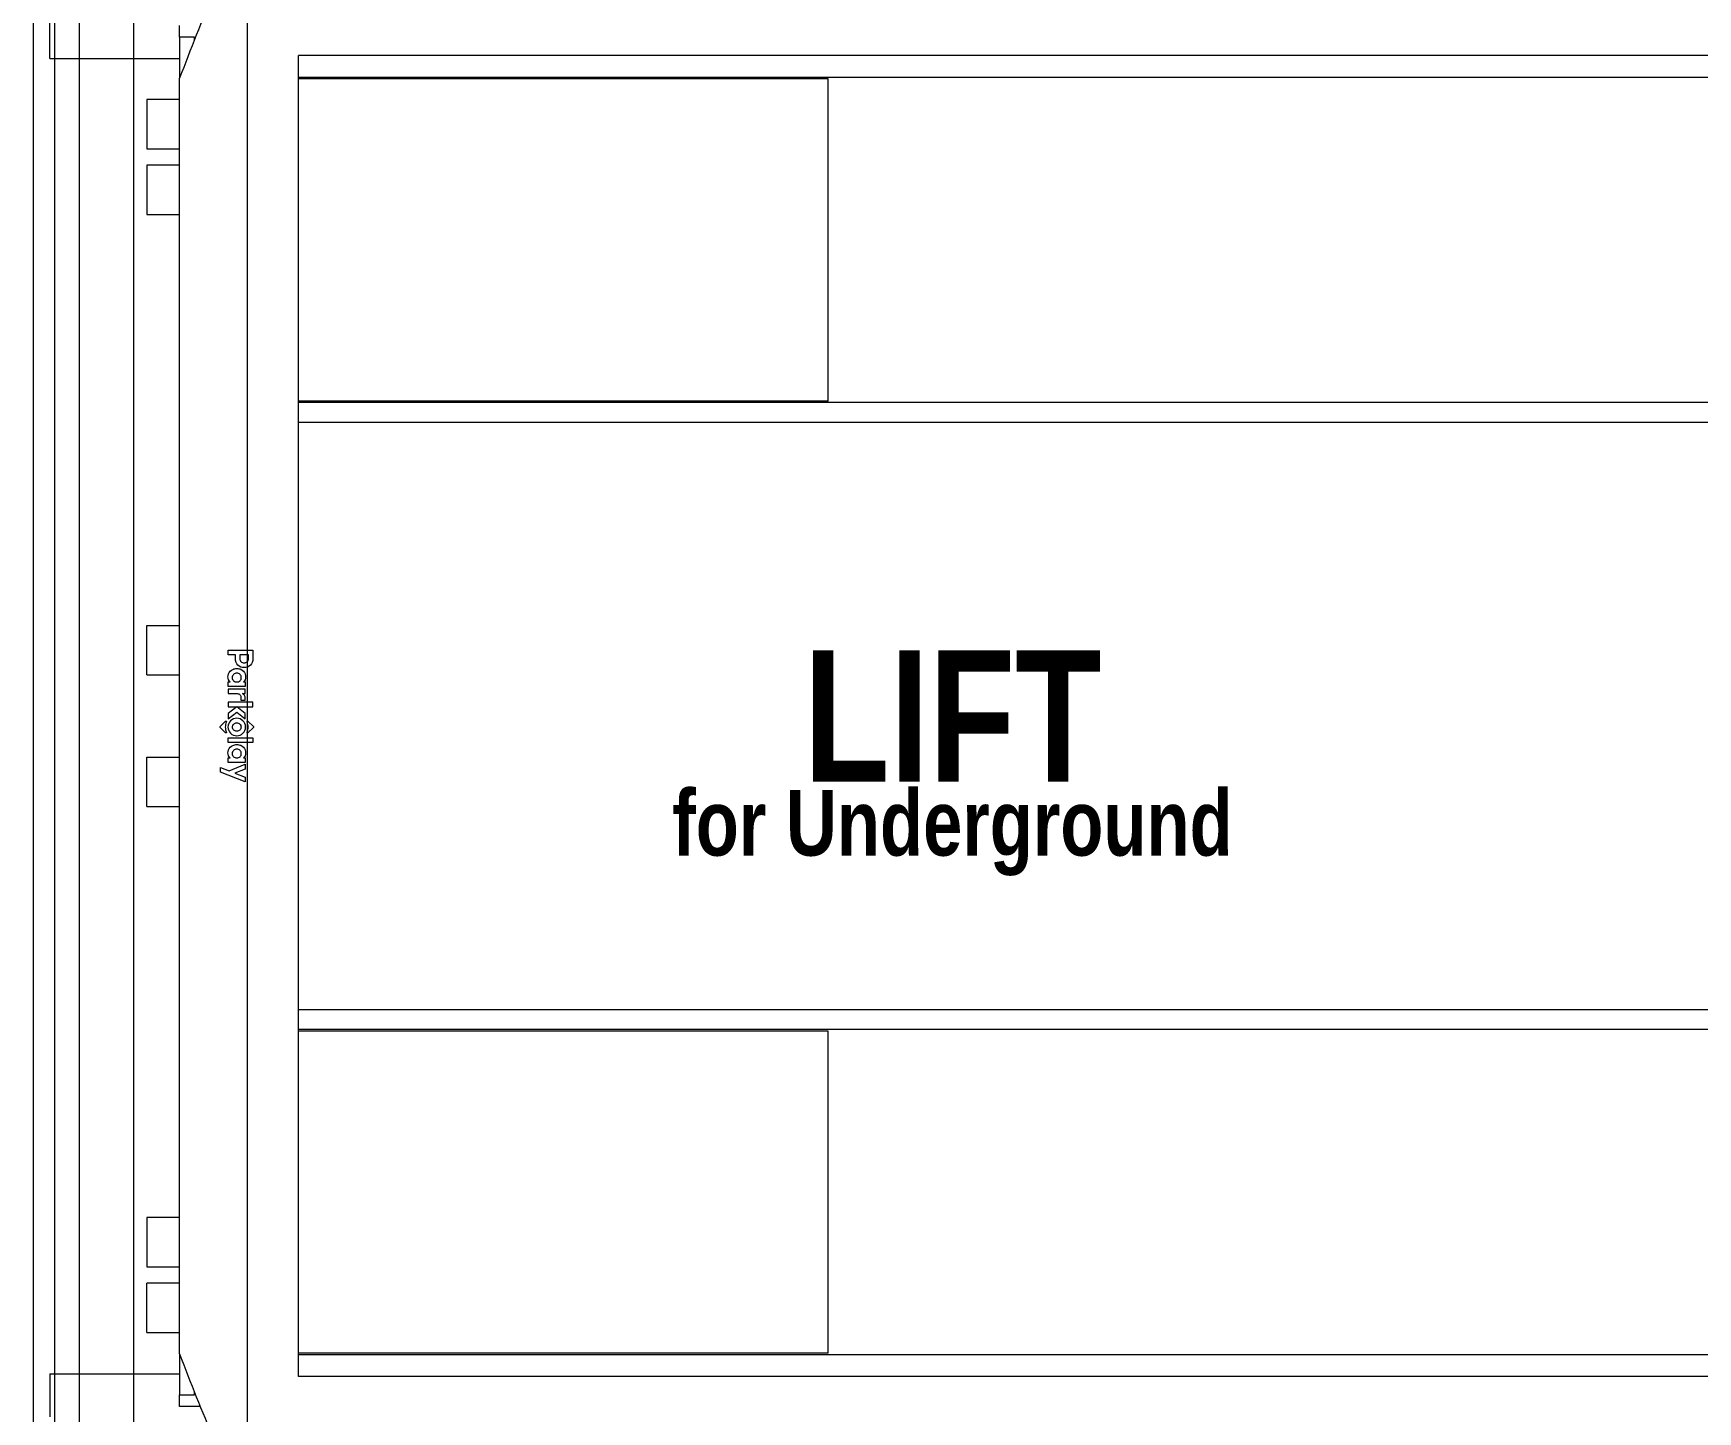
# Model space of a CAD drawing. Header units: inches. Extents: x -17229 to 23588, y -1896 to 20170.
# Drawn here: x -11595 to -9064, y 7006 to 9102 of the extents above; entities that cross this region are included whole.
import ezdxf

# ---------------------------------------------------------------- set-up
doc = ezdxf.new("R2010")
doc.units = ezdxf.units.IN
doc.header["$MEASUREMENT"] = 0
doc.set_wipeout_variables(frame=1)
for name, color, linetype in [('PK24-LABEL', 7, 'Continuous'), ('PK24-LOGO', 7, 'Continuous'), ('PK24E', 7, 'Continuous')]:
    doc.layers.add(name, color=color, linetype=linetype)
doc.layers.add('PK24E-COMP-PALLET', color=132, linetype='Continuous', true_color=0x00b7c8)
doc.layers.add('PK24E-SYS-LIFT', color=31, linetype='Continuous', true_color=0xffcc5a)
doc.styles.add('Impact', font='impact.ttf', dxfattribs={"height": 5})

# ---------------------------------------------------------------- blocks, each defined once
blk = doc.blocks.new('ELIFTUG---TOP-COMP-PKE24')
at = {"layer": 'PK24E-SYS-LIFT', "linetype": 'Continuous', "lineweight": 5}
for p, q in [((-287.25, 100), (-287.25, 116.25)), ((-255.5, 95), (-255.5, 110)), ((-267.5, 103.22), (-267.5, 105)), ((-258.3, 105), (-258.3, 103.22)), ((-265.25, 103.22), (-267.5, 103.22)), ((-267.5, 103.22), (-267.5, -103.22)), ((-265.25, 94), (-265.25, 103.22)), ((-258.3, 103.22), (-262.25, 103.22)), ((-262.25, 103.22), (-262.25, 94)), ((-258.3, 103.22), (-258.3, -103.22)), ((-287.25, 100), (-267.5, 100)), ((-267.5, 93.75), (-272.5, 93.75)), ((-272.5, 93.75), (-272.5, 86.25)), ((-262.25, 94), (-265.25, 94)), ((-265.25, 94), (-265.25, -94)), ((-262.25, 94), (-262.25, -94)), ((-257.8, 75.2), (-257.8, 94.8)), ((-253, 95), (-257.6, 95)), ((-257.6, 95), (-257.6, 75)), ((-253, 75), (-253, 95)), ((-252.8, 94.8), (-252.8, 75.2)), ((-272.5, 86.25), (-267.5, 86.25)), ((-257.8, 88), (-258.3, 88)), ((-267.5, 83.75), (-272.5, 83.75)), ((-272.5, 83.75), (-272.5, 76.25)), ((-230.5, 83.9), (-230.5, 67.75)), ((-220.5, 83.9), (-230.5, 83.9)), ((-220.5, 83.9), (-220.5, 81.9)), ((-258.3, 82), (-257.8, 82)), ((-252.8, 81.9), (-230.5, 81.9)), ((220.5, 81.9), (-220.5, 81.9)), ((-272.5, 76.25), (-267.5, 76.25)), ((-257.6, 75), (-253, 75)), ((-255.5, 67.75), (-255.5, 75)), ((-255.5, 73.9), (-230.5, 73.9)), ((-85.6, 73.9), (-220.5, 73.9)), ((-220.5, 73.9), (-220.5, -73.9)), ((-216.5, 2.25), (-216.5, 73.9)), ((-87.6, 2.25), (-87.6, 73.9)), ((-85.6, -73.9), (-85.6, 73.9)), ((77.6, 73.9), (-77.6, 73.9)), ((-77.6, 73.9), (-77.6, -73.9)), ((-258.3, 67.75), (-230.5, 67.75)), ((-230.5, 59.75), (-258.3, 59.75)), ((-255.5, 52.5), (-255.5, 59.75)), ((-230.5, 59.75), (-230.5, -59.75)), ((-257.8, 32.7), (-257.8, 52.3)), ((-253, 52.5), (-257.6, 52.5)), ((-257.6, 52.5), (-257.6, 32.5)), ((-253, 32.5), (-253, 52.5)), ((-252.8, 52.3), (-252.8, 32.7)), ((-257.8, 45.5), (-258.3, 45.5)), ((-258.3, 39.5), (-257.8, 39.5)), ((-257.6, 32.5), (-253, 32.5)), ((-255.5, 10), (-255.5, 32.5)), ((-127.91, 29.45), (-127.91, 24.3)), ((-127.91, 29.45), (-127.61, 29.45)), ((-127.61, 29.45), (-127.61, 24.3)), ((-127.61, 29.45), (-116.61, 29.45)), ((-116.61, 29.45), (-116.61, 24.3)), ((-116.61, 29.45), (-116.31, 29.45)), ((-116.31, 29.45), (-116.31, 24.3)), ((-151.04, 24.35), (-153.72, 21.67)), ((-146.87, 24.35), (-151.04, 24.35)), ((-151.04, 24.35), (-151.04, 5.05)), ((-146.87, 24.35), (-146.38, 24.35)), ((-135.72, 24.35), (-146.38, 24.35)), ((-135.72, 24.3), (-135.72, 24.35)), ((-135.72, 24.3), (-115.72, 24.3)), ((-135.72, 24.3), (-135.72, 22.37)), ((-114.42, 24.3), (-115.72, 24.3)), ((-115.72, 22.3), (-115.72, 24.3)), ((-114.42, 24.3), (-114.42, 5.1)), ((-112.62, 22.99), (-114.42, 22.99)), ((-112.62, 21.91), (-112.62, 22.99)), ((-112.62, 22.99), (-112.62, 6.41)), ((-102.72, 22.95), (-103.72, 22.95)), ((-103.72, 22.95), (-103.72, 22.75)), ((-102.72, 22.95), (-102.72, 22.75)), ((-153.72, 21.67), (-153.72, 7.73)), ((-135.72, 21.45), (-135.72, 22.37)), ((-135.72, 21.45), (-135.72, 20.02)), ((-135.72, 21.45), (-115.72, 21.45)), ((-115.72, 22.3), (-115.72, 21.45)), ((-115.72, 21.45), (-115.72, 19.93)), ((-110.52, 21.91), (-112.62, 21.91)), ((-112.62, 21.91), (-112.62, 14.7)), ((-109.02, 22.7), (-110.52, 22.7)), ((-110.52, 22.7), (-110.52, 6.7)), ((-103.72, 22.75), (-109.02, 22.75)), ((-109.02, 22.75), (-109.02, 22.55)), ((-109.02, 22.55), (-109.02, 14.4)), ((-103.72, 22.55), (-109.02, 22.55)), ((-103.72, 22.75), (-103.72, 14.4)), ((-102.72, 22.75), (-103.72, 22.75)), ((-102.72, 22.75), (-102.72, 14.4)), ((-97.72, 21.96), (-102.72, 22.4)), ((-96.62, 20.77), (-96.62, 20.56)), ((-96.62, 20.56), (-96.62, 19.04)), ((-135.72, 18.48), (-135.72, 20.02)), ((-135.72, 18.48), (-135.72, 15.68)), ((-115.72, 18.48), (-135.72, 18.48)), ((-115.72, 19.93), (-115.72, 18.48)), ((-115.72, 14.7), (-115.72, 18.48)), ((-96.62, 19.04), (-96.62, 15.55)), ((-135.72, 13.72), (-135.72, 15.68)), ((-96.62, 15.55), (-102.72, 17.18)), ((-102.72, 15.45), (-96.42, 13.65)), ((-96.42, 15.5), (-96.62, 15.55)), ((-96.42, 15.5), (-96.42, 14.92)), ((-272.5, 6.25), (-272.5, 13.75)), ((-272.5, 13.75), (-267.5, 13.75)), ((-135.72, 13.72), (-135.72, 10.92)), ((-115.72, 10.92), (-115.72, 14.7)), ((-112.62, 14.7), (-112.62, 7.49)), ((-109.32, 10.25), (-109.32, 12.75)), ((-97.67, 12.75), (-109.32, 12.75)), ((-109.02, 14.4), (-109.02, 12.75)), ((-103.72, 14.4), (-109.02, 14.4)), ((-103.72, 14.4), (-103.72, 12.75)), ((-102.72, 14.4), (-103.72, 14.4)), ((-102.72, 14.4), (-102.72, 12.75)), ((-96.42, 13.65), (-96.42, 14.92)), ((-96.42, 13.65), (-96.42, 11.5)), ((-95.52, 13.45), (-96.42, 13.54)), ((-135.72, 9.38), (-135.72, 10.92)), ((-135.72, 10.92), (-115.72, 10.92)), ((-115.72, 10.92), (-115.72, 9.47)), ((-109.32, 10.25), (-97.67, 10.25)), ((-109.02, 10.25), (-109.02, -4.25)), ((-103.72, 10.25), (-103.72, -4.25)), ((-102.72, 10.25), (-102.72, -4.25)), ((-96.42, 11.5), (-96.42, -5.5)), ((-257.8, -9.8), (-257.8, 9.8)), ((-253, 10), (-257.6, 10)), ((-257.6, 10), (-257.6, -10)), ((-253, -10), (-253, 10)), ((-252.8, 9.8), (-252.8, -9.8)), ((-153.72, 7.73), (-151.04, 5.05)), ((-135.72, 9.38), (-135.72, 6.6)), ((-115.72, 9.47), (-115.72, 6.6)), ((-96.42, 7.59), (-95.52, 7.65)), ((-94.92, 7.96), (-95.52, 8.02)), ((-95.52, 7.65), (-95.52, 5.93)), ((-94.92, 7.96), (-94.92, 5.04)), ((-272.5, 6.25), (-267.5, 6.25)), ((-135.72, 5.82), (-135.72, 6.6)), ((-115.72, 6.6), (-135.72, 6.6)), ((-135.72, 5.82), (-135.72, 5.1)), ((-135.72, 5.05), (-135.72, 5.1)), ((-115.72, 5.1), (-135.72, 5.1)), ((-115.72, 6.6), (-115.72, 5.87)), ((-115.72, 5.1), (-115.72, 5.87)), ((-115.72, 5.1), (-114.42, 5.1)), ((-114.42, 6.41), (-112.62, 6.41)), ((-112.62, 6.41), (-112.62, 7.49)), ((-112.62, 7.49), (-110.52, 7.49)), ((-109.02, 6.1), (-110.82, 6.1)), ((-110.82, 6.1), (-110.82, 0)), ((-110.52, 6.7), (-109.02, 6.7)), ((-95.52, 5.93), (-95.52, 5.07)), ((-95.52, 5.07), (-94.92, 5.04)), ((-94.62, 5.5), (-94.92, 5.5)), ((-94.62, 0), (-94.62, 5.5)), ((-257.8, 3), (-258.3, 3)), ((-151.04, 5.05), (-135.72, 5.05)), ((-110.82, 2.75), (-110.92, 2.75)), ((-110.92, 2.75), (-110.92, -2.75)), ((-94.92, 4.29), (-96.42, 4.37)), ((-94.92, 5.04), (-94.92, 4.29)), ((-94.92, 2.77), (-94.92, 4.29)), ((-94.92, 1.25), (-94.92, 2.77)), ((-94.52, 2.75), (-94.62, 2.75)), ((-94.52, -2.75), (-94.52, 2.75)), ((-111.02, 2.25), (-220, 2.25)), ((-220, 2.25), (-220, -2.25)), ((-110.82, 0), (-110.82, -6.1)), ((-94.92, 0), (-94.92, 1.25)), ((-94.92, -1.25), (-94.92, 0)), ((-94.62, -5.5), (-94.62, 0)), ((-85.6, 2.25), (-94.42, 2.25)), ((-220, -2.25), (-111.02, -2.25)), ((-216.5, -73.9), (-216.5, -2.25)), ((-94.92, -2.77), (-94.92, -1.25)), ((-94.42, -2.25), (-85.6, -2.25)), ((-87.6, -73.9), (-87.6, -2.25)), ((-258.3, -3), (-257.8, -3)), ((-110.92, -2.75), (-110.82, -2.75)), ((-109.32, -4.25), (-109.32, -6.75)), ((-97.67, -4.25), (-109.32, -4.25)), ((-94.92, -4.93), (-94.92, -2.77)), ((-94.92, -6.04), (-94.92, -4.93)), ((-94.62, -2.75), (-94.52, -2.75)), ((-272.5, -6.25), (-267.5, -6.25)), ((-272.5, -13.75), (-272.5, -6.25)), ((-110.82, -6.1), (-109.32, -6.1)), ((-109.32, -6.75), (-97.67, -6.75)), ((-109.02, -6.75), (-109.02, -8.05)), ((-96.42, -5.5), (-96.42, -8.05)), ((-94.92, -5.5), (-94.62, -5.5)), ((-94.92, -7.29), (-94.92, -6.04)), ((-94.92, -7.7), (-94.92, -7.29)), ((-257.6, -10), (-253, -10)), ((-255.5, -32.5), (-255.5, -10)), ((-96.42, -8.05), (-109.02, -8.05)), ((-108.92, -8.05), (-108.92, -8.79)), ((-108.92, -8.79), (-108.62, -8.79)), ((-108.62, -8.79), (-108.62, -8.05)), ((-96.82, -8.79), (-108.62, -8.79)), ((-96.82, -8.05), (-96.82, -8.79)), ((-96.82, -8.79), (-96.52, -8.79)), ((-96.52, -8.79), (-96.52, -8.05)), ((-96.42, -7.96), (-94.92, -7.8)), ((-94.92, -7.8), (-94.92, -7.7)), ((-272.5, -13.75), (-267.5, -13.75)), ((-257.8, -52.3), (-257.8, -32.7)), ((-253, -32.5), (-257.6, -32.5)), ((-257.6, -32.5), (-257.6, -52.5)), ((-253, -52.5), (-253, -32.5)), ((-252.8, -32.7), (-252.8, -52.3)), ((-257.8, -39.5), (-258.3, -39.5)), ((-258.3, -45.5), (-257.8, -45.5)), ((-257.6, -52.5), (-253, -52.5)), ((-255.5, -59.75), (-255.5, -52.5)), ((-258.3, -59.75), (-230.5, -59.75)), ((-230.5, -67.75), (-258.3, -67.75)), ((-255.5, -75), (-255.5, -67.75)), ((-230.5, -67.75), (-230.5, -83.9)), ((-257.8, -94.8), (-257.8, -75.2)), ((-253, -75), (-257.6, -75)), ((-257.6, -75), (-257.6, -95)), ((-255.5, -73.9), (-230.5, -73.9)), ((-253, -95), (-253, -75)), ((-252.8, -75.2), (-252.8, -94.8)), ((-220.5, -73.9), (-85.6, -73.9)), ((-77.6, -73.9), (77.6, -73.9)), ((-267.5, -76.25), (-272.5, -76.25)), ((-272.5, -76.25), (-272.5, -83.75)), ((-257.8, -82), (-258.3, -82)), ((-252.8, -81.9), (-230.5, -81.9)), ((220.5, -81.9), (-220.5, -81.9)), ((-220.5, -83.9), (-220.5, -81.9)), ((-153.1, -97.9), (-153.1, -81.9)), ((-80.1, -97.9), (-80.1, -81.9)), ((-272.5, -83.75), (-267.5, -83.75)), ((-220.5, -83.9), (-230.5, -83.9)), ((-267.5, -86.25), (-272.5, -86.25)), ((-272.5, -93.75), (-272.5, -86.25)), ((-258.3, -88), (-257.8, -88)), ((-272.5, -93.75), (-267.5, -93.75)), ((-265.25, -94), (-262.25, -94)), ((-265.25, -103.22), (-265.25, -94)), ((-262.25, -94), (-262.25, -103.22)), ((-257.6, -95), (-253, -95)), ((-255.5, -110), (-255.5, -95)), ((-80.1, -97.9), (-153.1, -97.9)), ((-287.25, -100), (-267.5, -100)), ((-287.25, -100), (-287.25, -106.55)), ((-267.5, -103.22), (-265.25, -103.22)), ((-267.5, -105), (-267.5, -103.22)), ((-262.25, -103.22), (-258.3, -103.22)), ((-258.3, -103.22), (-258.3, -105)), ((-258.3, -105), (-267.5, -105))]:
    blk.add_line(p, q, dxfattribs=at)
blk.add_circle((-98.47, 19.8), 2, dxfattribs=at)
for centre, radius, start, end in [((-257.6, 94.8), 0.2, 90, 180), ((-253, 94.8), 0.2, 0, 90), ((-257.6, 75.2), 0.2, 180, 270), ((-253, 75.2), 0.2, 270, 0), ((-257.6, 52.3), 0.2, 90, 180), ((-253, 52.3), 0.2, 0, 90), ((-257.6, 32.7), 0.2, 180, 270), ((-253, 32.7), 0.2, 270, 0), ((-98.47, 19.8), 2, 22.3316, 337.6684), ((-97.82, 20.77), 1.2, 0, 85), ((-98.47, 19.8), 2, 337.6684, 22.3316), ((-97.67, 11.5), 1.25, 0, 90), ((-107.97, 11.5), 0.6, 0, 180), ((-107.97, 11.5), 0.6, 180, 0), ((-97.77, 11.5), 0.6, 0, 180), ((-97.77, 11.5), 0.6, 180, 0), ((-97.67, 11.5), 1.25, 270, 0), ((-257.6, 9.8), 0.2, 90, 180), ((-253, 9.8), 0.2, 0, 90), ((-110.92, 2.65), 0.1, 90, 180), ((-94.52, 2.65), 0.1, 0, 90), ((-110.92, -2.65), 0.1, 180, 270), ((-107.97, -5.5), 0.6, 0, 180), ((-97.77, -5.5), 0.6, 0, 180), ((-97.67, -5.5), 1.25, 0, 90), ((-94.52, -2.65), 0.1, 270, 0), ((-107.97, -5.5), 0.6, 180, 0), ((-97.77, -5.5), 0.6, 180, 0), ((-97.67, -5.5), 1.25, 270, 0), ((-257.6, -9.8), 0.2, 180, 270), ((-253, -9.8), 0.2, 270, 0), ((-257.6, -32.7), 0.2, 90, 180), ((-253, -32.7), 0.2, 0, 90), ((-257.6, -52.3), 0.2, 180, 270), ((-253, -52.3), 0.2, 270, 0), ((-257.6, -75.2), 0.2, 90, 180), ((-253, -75.2), 0.2, 0, 90), ((-257.6, -94.8), 0.2, 180, 270), ((-253, -94.8), 0.2, 270, 0)]:
    blk.add_arc(centre, radius, start, end, dxfattribs=at)
for points, knots in [([(-146.38, 24.35), (-146.39, 24.35), (-146.39, 24.35), (-146.43, 24.35), (-146.49, 24.35), (-146.57, 24.35), (-146.65, 24.35), (-146.73, 24.35), (-146.8, 24.35), (-146.85, 24.35), (-146.86, 24.35), (-146.87, 24.35), (-146.87, 24.35)], [0, 0, 0, 0, 0.106796, 0.213587, 0.320506, 0.427756, 0.535476, 0.643626, 0.751921, 0.859857, 0.967036, 1, 1, 1, 1]), ([(-95.52, 9.79), (-95.52, 9.96), (-95.52, 10.31), (-95.52, 10.82), (-95.52, 11.3), (-95.52, 11.76), (-95.52, 12.18), (-95.52, 12.55), (-95.52, 12.87), (-95.52, 13.12), (-95.52, 13.31), (-95.52, 13.41), (-95.52, 13.46), (-95.52, 13.45), (-95.52, 13.45)], [0, 0, 0, 0, 0.090421, 0.180841, 0.271261, 0.361682, 0.452102, 0.542523, 0.632943, 0.723364, 0.813784, 0.904205, 0.994625, 1, 1, 1, 1]), ([(-95.52, 7.65), (-95.52, 7.81), (-95.52, 8.13), (-95.52, 8.66), (-95.52, 9.21), (-95.52, 9.6), (-95.52, 9.79)], [0, 0, 0, 0, 0.25, 0.5, 0.75, 1, 1, 1, 1]), ([(-111.02, 2.65), (-111.02, 2.64), (-111.02, 2.62), (-111.02, 2.46), (-111.02, 2.22), (-111.02, 1.89), (-111.02, 1.48), (-111.02, 1.02), (-111.02, 0.52), (-111.02, 0), (-111.02, -0.52), (-111.02, -1.02), (-111.02, -1.48), (-111.02, -1.89), (-111.02, -2.22), (-111.02, -2.46), (-111.02, -2.62), (-111.02, -2.64), (-111.02, -2.65)], [0, 0, 0, 0, 0.0625, 0.125, 0.1875, 0.25, 0.3125, 0.375, 0.4375, 0.5, 0.5625, 0.625, 0.6875, 0.75, 0.8125, 0.875, 0.9375, 1, 1, 1, 1]), ([(-94.42, 2.65), (-94.42, 2.64), (-94.42, 2.62), (-94.42, 2.46), (-94.42, 2.22), (-94.42, 1.89), (-94.42, 1.48), (-94.42, 1.02), (-94.42, 0.52), (-94.42, 0.17), (-94.42, 0)], [0, 0, 0, 0, 0.125, 0.25, 0.375, 0.5, 0.625, 0.75, 0.875, 1, 1, 1, 1]), ([(-94.42, 0), (-94.42, -0.17), (-94.42, -0.52), (-94.42, -1.02), (-94.42, -1.48), (-94.42, -1.89), (-94.42, -2.22), (-94.42, -2.46), (-94.42, -2.62), (-94.42, -2.64), (-94.42, -2.65)], [0, 0, 0, 0, 0.125, 0.25, 0.375, 0.5, 0.625, 0.75, 0.875, 1, 1, 1, 1])]:
    blk.add_open_spline(points, degree=3, knots=knots, dxfattribs=at)
blk = doc.blocks.new('LOGO----DECOR-PK24')
at = {"layer": 'PK24-LOGO', "lineweight": 5}
for p, q in [((-10, 2.13), (-8.71, 2.13)), ((-10, -1.62), (-10, 2.13)), ((-9.29, 1.47), (-9.29, 0.11)), ((-8.76, 1.47), (-9.29, 1.47)), ((-9.29, 0.11), (-8.76, 0.11)), ((-8.61, 1.46), (-8.76, 1.47)), ((-8.76, 0.11), (-8.61, 0.13)), ((-8.71, 2.13), (-8.43, 2.11)), ((-8.48, 1.42), (-8.61, 1.46)), ((-8.61, 0.13), (-8.48, 0.17)), ((-8.36, 1.35), (-8.48, 1.42)), ((-8.48, 0.17), (-8.36, 0.23)), ((-8.43, 2.11), (-8.3, 2.07)), ((-8.26, 1.27), (-8.36, 1.35)), ((-8.36, 0.23), (-8.26, 0.31)), ((-8.3, 2.07), (-8.17, 2.03)), ((-8.19, 1.17), (-8.26, 1.27)), ((-8.26, 0.31), (-8.19, 0.41)), ((-8.13, 1.05), (-8.19, 1.17)), ((-8.19, 0.41), (-8.13, 0.53)), ((-8.17, 2.03), (-7.94, 1.9)), ((-8.09, 0.93), (-8.13, 1.05)), ((-8.13, 0.53), (-8.09, 0.66)), ((-8.08, 0.79), (-8.09, 0.93)), ((-8.09, 0.66), (-8.08, 0.79)), ((-7.94, 1.9), (-7.74, 1.74)), ((-7.74, 1.74), (-7.58, 1.55)), ((-7.58, 0.04), (-7.74, -0.16)), ((-7.58, 1.55), (-7.46, 1.32)), ((-7.46, 0.27), (-7.58, 0.04)), ((-7.46, 1.32), (-7.38, 1.06)), ((-7.38, 0.52), (-7.46, 0.27)), ((-7.38, 1.06), (-7.36, 0.79)), ((-7.36, 0.79), (-7.38, 0.52)), ((-7.19, -0.02), (-7.16, 0.13)), ((-7.16, 0.13), (-7.11, 0.26)), ((-7.11, 0.26), (-6.98, 0.49)), ((-6.98, 0.49), (-6.82, 0.68)), ((-6.82, 0.68), (-6.62, 0.82)), ((-6.62, 0.82), (-6.41, 0.92)), ((-6.42, 0.06), (-6.48, -0.05)), ((-6.33, 0.17), (-6.42, 0.06)), ((-6.41, 0.92), (-6.19, 0.98)), ((-6.23, 0.25), (-6.33, 0.17)), ((-6.11, 0.31), (-6.23, 0.25)), ((-6.19, 0.98), (-5.97, 1)), ((-5.98, 0.35), (-6.11, 0.31)), ((-5.84, 0.36), (-5.98, 0.35)), ((-5.97, 1), (-5.74, 0.98)), ((-5.71, 0.35), (-5.84, 0.36)), ((-5.74, 0.98), (-5.53, 0.92)), ((-5.58, 0.31), (-5.71, 0.35)), ((-5.47, 0.24), (-5.58, 0.31)), ((-5.53, 0.92), (-5.35, 0.82)), ((-5.37, 0.16), (-5.47, 0.24)), ((-5.29, 0.06), (-5.37, 0.16)), ((-5.35, 0.82), (-5.21, 0.7)), ((-5.23, -0.06), (-5.29, 0.06)), ((-5.21, 0.7), (-5.21, 0.95)), ((-5.21, 0.95), (-4.5, 0.95)), ((-4.5, 0.95), (-4.5, -1.62)), ((-3.41, 0.95), (-4.11, 0.95)), ((-4.11, 0.95), (-4.11, -1.62)), ((-3.41, 0.53), (-3.41, 0.95)), ((-3.36, 0.62), (-3.41, 0.53)), ((-3.37, -0.03), (-3.32, 0.06)), ((-3.29, 0.71), (-3.36, 0.62)), ((-3.32, 0.06), (-3.26, 0.13)), ((-3.22, 0.78), (-3.29, 0.71)), ((-3.26, 0.13), (-3.19, 0.19)), ((-3.14, 0.84), (-3.22, 0.78)), ((-3.19, 0.19), (-3.11, 0.23)), ((-3.05, 0.89), (-3.14, 0.84)), ((-3.11, 0.23), (-3.02, 0.26)), ((-2.94, 0.92), (-3.05, 0.89)), ((-3.02, 0.26), (-2.92, 0.27)), ((-2.83, 0.94), (-2.94, 0.92)), ((-2.92, 0.27), (-2.42, 0.27)), ((-2.7, 0.95), (-2.83, 0.94)), ((-2.42, 0.95), (-2.7, 0.95)), ((-2.42, 0.27), (-2.42, 0.95)), ((-1.42, 2.13), (-2.13, 2.13)), ((-2.13, 2.13), (-2.13, -1.62)), ((-1.42, -1.62), (-1.42, 2.13)), ((-0.37, 0.95), (-1.42, -0.33)), ((-0.61, -0.33), (0.44, 0.95)), ((0.44, 0.95), (-0.37, 0.95)), ((0.44, 0.19), (0.36, -0.06)), ((0.56, 0.41), (0.44, 0.19)), ((0.72, 0.61), (0.56, 0.41)), ((0.92, 0.77), (0.72, 0.61)), ((0.77, 1.32), (0.79, 1.37)), ((0.78, 1.26), (0.77, 1.32)), ((0.81, 1.24), (0.78, 1.26)), ((0.79, 1.37), (1.61, 2.19)), ((0.85, 1.23), (0.81, 1.24)), ((0.89, 1.24), (0.85, 1.23)), ((1.07, 1.32), (0.89, 1.24)), ((1.15, 0.9), (0.92, 0.77)), ((1.27, 1.37), (1.07, 1.32)), ((1.07, -0.08), (1.13, 0.03)), ((1.13, 0.03), (1.21, 0.12)), ((1.4, 0.98), (1.15, 0.9)), ((1.21, 0.12), (1.3, 0.2)), ((1.46, 1.41), (1.27, 1.37)), ((1.3, 0.2), (1.41, 0.26)), ((1.67, 1), (1.4, 0.98)), ((1.41, 0.26), (1.54, 0.3)), ((1.67, 1.42), (1.46, 1.41)), ((1.54, 0.3), (1.67, 0.31)), ((1.61, 2.19), (1.67, 2.21)), ((1.67, 2.21), (1.73, 2.19)), ((1.87, 1.41), (1.67, 1.42)), ((1.94, 0.98), (1.67, 1)), ((1.67, 0.31), (1.8, 0.3)), ((1.73, 2.19), (2.54, 1.37)), ((1.8, 0.3), (1.92, 0.26)), ((2.07, 1.37), (1.87, 1.41)), ((1.92, 0.26), (2.03, 0.2)), ((2.19, 0.9), (1.94, 0.98)), ((2.03, 0.2), (2.13, 0.12)), ((2.26, 1.32), (2.07, 1.37)), ((2.13, 0.12), (2.2, 0.03)), ((2.41, 0.77), (2.19, 0.9)), ((2.2, 0.03), (2.26, -0.08)), ((2.45, 1.24), (2.26, 1.32)), ((2.61, 0.61), (2.41, 0.77)), ((2.48, 1.23), (2.45, 1.24)), ((2.52, 1.24), (2.48, 1.23)), ((2.55, 1.26), (2.52, 1.24)), ((2.54, 1.37), (2.57, 1.32)), ((2.57, 1.32), (2.55, 1.26)), ((2.78, 0.41), (2.61, 0.61)), ((2.9, 0.19), (2.78, 0.41)), ((2.98, -0.06), (2.9, 0.19)), ((3.31, 2.13), (4.01, 2.13)), ((3.31, -1.62), (3.31, 2.13)), ((4.01, 2.13), (4.01, -1.62)), ((4.37, -0.02), (4.4, 0.13)), ((4.4, 0.13), (4.45, 0.26)), ((4.45, 0.26), (4.58, 0.49)), ((4.58, 0.49), (4.74, 0.68)), ((4.74, 0.68), (4.93, 0.82)), ((4.93, 0.82), (5.15, 0.92)), ((5.14, 0.06), (5.08, -0.05)), ((5.23, 0.17), (5.14, 0.06)), ((5.15, 0.92), (5.37, 0.98)), ((5.33, 0.25), (5.23, 0.17)), ((5.45, 0.31), (5.33, 0.25)), ((5.37, 0.98), (5.59, 1)), ((5.58, 0.35), (5.45, 0.31)), ((5.72, 0.36), (5.58, 0.35)), ((5.59, 1), (5.82, 0.98)), ((5.85, 0.35), (5.72, 0.36)), ((5.82, 0.98), (6.03, 0.92)), ((5.98, 0.31), (5.85, 0.35)), ((6.09, 0.24), (5.98, 0.31)), ((6.03, 0.92), (6.21, 0.82)), ((6.19, 0.16), (6.09, 0.24)), ((6.27, 0.06), (6.19, 0.16)), ((6.21, 0.82), (6.35, 0.7)), ((6.32, -0.06), (6.27, 0.06)), ((6.35, 0.7), (6.35, 0.95)), ((6.35, 0.95), (7.06, 0.95)), ((7.06, 0.95), (7.06, -1.62)), ((8.33, -1.51), (7.31, 0.95)), ((7.31, 0.95), (8.05, 0.95)), ((8.05, 0.95), (8.68, -0.63)), ((10, 0.95), (8.51, -2.81)), ((8.68, -0.63), (9.27, 0.95)), ((9.27, 0.95), (10, 0.95)), ((-9.29, -1.62), (-10, -1.62)), ((-8.71, -0.55), (-9.29, -0.55)), ((-9.29, -0.55), (-9.29, -1.62)), ((-8.43, -0.52), (-8.71, -0.55)), ((-8.3, -0.49), (-8.43, -0.52)), ((-8.17, -0.44), (-8.3, -0.49)), ((-7.94, -0.32), (-8.17, -0.44)), ((-7.74, -0.16), (-7.94, -0.32)), ((-7.22, -0.33), (-7.21, -0.17)), ((-7.21, -0.5), (-7.22, -0.33)), ((-7.21, -0.17), (-7.19, -0.02)), ((-7.19, -0.65), (-7.21, -0.5)), ((-7.16, -0.79), (-7.19, -0.65)), ((-7.1, -0.92), (-7.16, -0.79)), ((-6.97, -1.15), (-7.1, -0.92)), ((-6.81, -1.34), (-6.97, -1.15)), ((-6.62, -1.48), (-6.81, -1.34)), ((-6.41, -1.59), (-6.62, -1.48)), ((-6.52, -0.18), (-6.53, -0.33)), ((-6.53, -0.33), (-6.52, -0.47)), ((-6.48, -0.05), (-6.52, -0.18)), ((-6.52, -0.47), (-6.48, -0.6)), ((-6.48, -0.6), (-6.42, -0.72)), ((-6.42, -0.72), (-6.33, -0.82)), ((-6.19, -1.65), (-6.41, -1.59)), ((-6.33, -0.82), (-6.23, -0.9)), ((-6.23, -0.9), (-6.11, -0.97)), ((-5.98, -1.67), (-6.19, -1.65)), ((-6.11, -0.97), (-5.98, -1.01)), ((-5.98, -1.01), (-5.84, -1.02)), ((-5.74, -1.65), (-5.98, -1.67)), ((-5.84, -1.02), (-5.71, -1.01)), ((-5.53, -1.57), (-5.74, -1.65)), ((-5.71, -1.01), (-5.58, -0.97)), ((-5.58, -0.97), (-5.47, -0.9)), ((-5.35, -1.47), (-5.53, -1.57)), ((-5.47, -0.9), (-5.37, -0.82)), ((-5.37, -0.82), (-5.29, -0.72)), ((-5.21, -1.33), (-5.35, -1.47)), ((-5.29, -0.72), (-5.23, -0.6)), ((-5.2, -0.19), (-5.23, -0.06)), ((-5.23, -0.6), (-5.2, -0.47)), ((-5.21, -1.62), (-5.21, -1.33)), ((-5.21, -1.33), (-5.21, -1.33)), ((-4.5, -1.62), (-5.21, -1.62)), ((-5.19, -0.33), (-5.2, -0.19)), ((-5.2, -0.47), (-5.19, -0.33)), ((-4.11, -1.62), (-3.41, -1.62)), ((-3.41, -0.21), (-3.4, -0.12)), ((-3.41, -1.62), (-3.41, -0.21)), ((-3.4, -0.12), (-3.37, -0.03)), ((-2.13, -1.62), (-1.42, -1.62)), ((-1.42, -0.33), (-0.37, -1.62)), ((0.44, -1.62), (-0.61, -0.33)), ((-0.37, -1.62), (0.44, -1.62)), ((0.36, -0.06), (0.33, -0.33)), ((0.33, -0.33), (0.36, -0.6)), ((0.36, -0.6), (0.44, -0.85)), ((0.44, -0.85), (0.56, -1.08)), ((0.56, -1.08), (0.72, -1.28)), ((0.72, -1.28), (0.92, -1.44)), ((0.77, -1.98), (0.78, -1.93)), ((0.79, -2.04), (0.77, -1.98)), ((0.78, -1.93), (0.81, -1.9)), ((1.61, -2.85), (0.79, -2.04)), ((0.81, -1.9), (0.85, -1.89)), ((0.85, -1.89), (0.89, -1.9)), ((0.89, -1.9), (1.07, -1.98)), ((0.92, -1.44), (1.15, -1.56)), ((1.02, -0.33), (1.03, -0.2)), ((1.03, -0.46), (1.02, -0.33)), ((1.03, -0.2), (1.07, -0.08)), ((1.07, -0.59), (1.03, -0.46)), ((1.13, -0.7), (1.07, -0.59)), ((1.07, -1.98), (1.27, -2.04)), ((1.21, -0.79), (1.13, -0.7)), ((1.15, -1.56), (1.4, -1.64)), ((1.3, -0.87), (1.21, -0.79)), ((1.27, -2.04), (1.46, -2.07)), ((1.41, -0.93), (1.3, -0.87)), ((1.4, -1.64), (1.67, -1.67)), ((1.54, -0.97), (1.41, -0.93)), ((1.46, -2.07), (1.67, -2.09)), ((1.67, -0.98), (1.54, -0.97)), ((1.8, -0.97), (1.67, -0.98)), ((1.67, -1.67), (1.94, -1.64)), ((1.67, -2.09), (1.87, -2.07)), ((2.54, -2.04), (1.73, -2.85)), ((1.92, -0.93), (1.8, -0.97)), ((1.87, -2.07), (2.07, -2.04)), ((2.03, -0.87), (1.92, -0.93)), ((1.94, -1.64), (2.19, -1.56)), ((2.13, -0.79), (2.03, -0.87)), ((2.07, -2.04), (2.26, -1.98)), ((2.2, -0.7), (2.13, -0.79)), ((2.19, -1.56), (2.41, -1.44)), ((2.26, -0.59), (2.2, -0.7)), ((2.26, -0.08), (2.3, -0.2)), ((2.3, -0.46), (2.26, -0.59)), ((2.26, -1.98), (2.45, -1.9)), ((2.3, -0.2), (2.31, -0.33)), ((2.31, -0.33), (2.3, -0.46)), ((2.41, -1.44), (2.61, -1.28)), ((2.45, -1.9), (2.48, -1.89)), ((2.48, -1.89), (2.52, -1.9)), ((2.52, -1.9), (2.55, -1.93)), ((2.57, -1.98), (2.54, -2.04)), ((2.55, -1.93), (2.57, -1.98)), ((2.61, -1.28), (2.78, -1.08)), ((2.78, -1.08), (2.9, -0.85)), ((2.9, -0.85), (2.98, -0.6)), ((3, -0.33), (2.98, -0.06)), ((2.98, -0.6), (3, -0.33)), ((4.01, -1.62), (3.31, -1.62)), ((4.34, -0.17), (4.37, -0.02)), ((4.34, -0.33), (4.34, -0.17)), ((4.34, -0.5), (4.34, -0.33)), ((4.37, -0.65), (4.34, -0.5)), ((4.4, -0.79), (4.37, -0.65)), ((4.46, -0.92), (4.4, -0.79)), ((4.59, -1.15), (4.46, -0.92)), ((4.75, -1.34), (4.59, -1.15)), ((4.94, -1.48), (4.75, -1.34)), ((5.15, -1.59), (4.94, -1.48)), ((5.04, -0.18), (5.03, -0.33)), ((5.03, -0.33), (5.04, -0.47)), ((5.08, -0.05), (5.04, -0.18)), ((5.04, -0.47), (5.08, -0.6)), ((5.08, -0.6), (5.14, -0.72)), ((5.14, -0.72), (5.23, -0.82)), ((5.37, -1.65), (5.15, -1.59)), ((5.23, -0.82), (5.33, -0.9)), ((5.33, -0.9), (5.45, -0.97)), ((5.58, -1.67), (5.37, -1.65)), ((5.45, -0.97), (5.58, -1.01)), ((5.58, -1.01), (5.72, -1.02)), ((5.81, -1.65), (5.58, -1.67)), ((5.72, -1.02), (5.85, -1.01)), ((6.03, -1.57), (5.81, -1.65)), ((5.85, -1.01), (5.98, -0.97)), ((5.98, -0.97), (6.09, -0.9)), ((6.21, -1.47), (6.03, -1.57)), ((6.09, -0.9), (6.19, -0.82)), ((6.19, -0.82), (6.27, -0.72)), ((6.35, -1.33), (6.21, -1.47)), ((6.27, -0.72), (6.32, -0.6)), ((6.36, -0.19), (6.32, -0.06)), ((6.32, -0.6), (6.36, -0.47)), ((6.35, -1.62), (6.35, -1.33)), ((6.35, -1.33), (6.35, -1.33)), ((7.06, -1.62), (6.35, -1.62)), ((6.37, -0.33), (6.36, -0.19)), ((6.36, -0.47), (6.37, -0.33)), ((7.8, -2.81), (8.33, -1.51)), ((1.67, -2.88), (1.61, -2.85)), ((1.73, -2.85), (1.67, -2.88)), ((8.51, -2.81), (7.8, -2.81))]:
    blk.add_line(p, q, dxfattribs=at)
blk = doc.blocks.new('*U15')
at = {"lineweight": 5}
blk.add_wipeout([(-262.27, 110), (262.27, 110), (267.5, 96.99), (267.5, -96.99), (262.27, -110), (-262.27, -110), (-267.5, -96.99), (-267.5, 96.99)], dxfattribs=at)
at = {"layer": 'PK24E-COMP-PALLET', "lineweight": 5}
for p, q in [((-249.45, -100.42), (-249.45, 100.42)), ((249.45, 100.42), (-249.45, 100.42)), ((-267.5, -96.99), (-267.5, 96.99)), ((249.45, 97.11), (-249.45, 97.11)), ((-168.92, 96.89), (-249.45, 96.89)), ((-168.92, 47.89), (-168.92, 96.89)), ((-168.92, 47.89), (-249.45, 47.89)), ((249.45, 47.67), (-249.45, 47.67)), ((249.45, 44.65), (-249.45, 44.65)), ((249.45, -44.65), (-249.45, -44.65)), ((249.45, -47.67), (-249.45, -47.67)), ((-168.92, -47.89), (-249.45, -47.89)), ((-168.92, -96.89), (-168.92, -47.89)), ((-168.92, -96.89), (-249.45, -96.89)), ((249.45, -97.11), (-249.45, -97.11)), ((249.45, -100.42), (-249.45, -100.42))]:
    blk.add_line(p, q, dxfattribs=at)
for start, end in [(156.6469, 159.5434), (200.4566, 203.3531)]:
    blk.add_arc((-7.5, 0), 277.5, start, end, dxfattribs=at)
at = {"linetype": 'Continuous', "lineweight": 5, "rotation": 270}
blk.add_blockref('LOGO----DECOR-PK24', (-258.48, 0), dxfattribs=at)
blk = doc.blocks.new('ELIFT-CW--TOP-COMP-PKE24')
at = {"layer": 'PK24E-SYS-LIFT', "lineweight": 5}
for p, q in [((-12.85, 145.45), (-12.85, 140.1)), ((-6.85, 145.45), (-12.85, 145.45)), ((-6.85, 141.6), (-6.85, 145.45)), ((-5.15, 145.45), (-5.15, 141.6)), ((0.85, 145.45), (-5.15, 145.45)), ((0.85, 140.1), (0.85, 145.45)), ((-5.15, 142.1), (-6.85, 142.1)), ((-12, 140.1), (-12.85, 140.1)), ((0, 141.6), (-12, 141.6)), ((-12, 141.6), (-12, 138.15)), ((0, 138.15), (0, 141.6)), ((0.85, 140.1), (0, 140.1)), ((-12, 123.18), (-12, 138.15)), ((-7.65, 138.15), (-12, 138.15)), ((-7.65, 137.9), (-7.65, 138.95)), ((-7.65, 138.95), (-4.35, 138.95)), ((-7.65, 138.62), (-6.73, 138.62)), ((-7.65, 137.52), (-7.65, 138.62)), ((-7.27, 137.52), (-7.65, 137.52)), ((-7.65, 137.52), (-7.65, 134.98)), ((-7.27, 134.98), (-7.27, 137.52)), ((-6.73, 138.95), (-5.27, 138.95)), ((-6.73, 138.62), (-6.73, 138.95)), ((-5.27, 138.95), (-5.27, 138.62)), ((-5.27, 138.62), (-4.35, 138.62)), ((-4.73, 137.52), (-4.73, 134.98)), ((-4.35, 137.52), (-4.73, 137.52)), ((-4.35, 138.95), (-4.35, 137.9)), ((-4.35, 138.62), (-4.35, 137.52)), ((0, 138.15), (-4.35, 138.15)), ((-4.35, 137.52), (-4.35, 134.98)), ((0, 123.18), (0, 138.15)), ((-7.65, 133.88), (-7.65, 134.98)), ((-7.65, 134.98), (-7.27, 134.98)), ((-7.65, 133.55), (-7.65, 134.6)), ((-4.73, 134.98), (-4.35, 134.98)), ((-4.35, 134.98), (-4.35, 133.88)), ((-4.35, 134.6), (-4.35, 133.55)), ((-6.73, 133.88), (-7.65, 133.88)), ((-4.35, 133.55), (-7.65, 133.55)), ((-7.65, 131.9), (-7.65, 132.95)), ((-7.65, 132.95), (-4.35, 132.95)), ((-7.65, 132.62), (-6.73, 132.62)), ((-7.65, 131.52), (-7.65, 132.62)), ((-6.73, 133.55), (-6.73, 133.88)), ((-5.27, 133.55), (-6.73, 133.55)), ((-6.73, 132.95), (-5.27, 132.95)), ((-6.73, 132.62), (-6.73, 132.95)), ((-5.27, 133.88), (-5.27, 133.55)), ((-4.35, 133.88), (-5.27, 133.88)), ((-5.27, 132.95), (-5.27, 132.62)), ((-5.27, 132.62), (-4.35, 132.62)), ((-4.35, 132.95), (-4.35, 131.9)), ((-4.35, 132.62), (-4.35, 131.52)), ((-7.27, 131.52), (-7.65, 131.52)), ((-7.65, 131.52), (-7.65, 128.98)), ((-7.27, 128.98), (-7.27, 131.52)), ((-4.73, 131.52), (-4.73, 128.98)), ((-4.35, 131.52), (-4.73, 131.52)), ((-4.35, 131.52), (-4.35, 128.98)), ((-7.65, 127.88), (-7.65, 128.98)), ((-7.65, 128.98), (-7.27, 128.98)), ((-7.65, 127.55), (-7.65, 128.6)), ((-6.73, 127.88), (-7.65, 127.88)), ((-4.35, 127.55), (-7.65, 127.55)), ((-6.73, 127.55), (-6.73, 127.88)), ((-5.27, 127.55), (-6.73, 127.55)), ((-5.27, 127.88), (-5.27, 127.55)), ((-4.35, 127.88), (-5.27, 127.88)), ((-4.73, 128.98), (-4.35, 128.98)), ((-4.35, 128.98), (-4.35, 127.88)), ((-4.35, 128.6), (-4.35, 127.55)), ((0, 123.18), (-12, 123.18)), ((-12, 120.81), (-12, 123.18)), ((0, 123.18), (0, 120.81)), ((0, 120.81), (-12, 120.81)), ((-12, 120.81), (-12, -120.81)), ((0, 120.81), (0, -120.81)), ((-12, -120.81), (0, -120.81)), ((-12, -123.18), (-12, -120.81)), ((0, -120.81), (0, -123.18)), ((-12, -123.18), (-12, -138.15)), ((0, -123.18), (-12, -123.18)), ((0, -123.18), (0, -138.15)), ((-7.65, -127.55), (-7.65, -128.6)), ((-4.35, -127.55), (-7.65, -127.55)), ((-7.65, -127.88), (-7.65, -128.98)), ((-6.73, -127.88), (-7.65, -127.88)), ((-7.65, -128.98), (-7.27, -128.98)), ((-7.65, -131.52), (-7.65, -128.98)), ((-7.27, -128.98), (-7.27, -131.52)), ((-6.73, -127.55), (-6.73, -127.88)), ((-5.27, -127.55), (-6.73, -127.55)), ((-5.27, -127.88), (-5.27, -127.55)), ((-4.35, -127.88), (-5.27, -127.88)), ((-4.73, -128.98), (-4.35, -128.98)), ((-4.73, -131.52), (-4.73, -128.98)), ((-4.35, -128.6), (-4.35, -127.55)), ((-4.35, -128.98), (-4.35, -127.88)), ((-4.35, -131.52), (-4.35, -128.98)), ((-7.65, -131.52), (-7.65, -132.62)), ((-7.27, -131.52), (-7.65, -131.52)), ((-4.35, -131.52), (-4.73, -131.52)), ((-4.35, -132.62), (-4.35, -131.52)), ((-7.65, -131.9), (-7.65, -132.95)), ((-7.65, -132.62), (-6.73, -132.62)), ((-7.65, -132.95), (-4.35, -132.95)), ((-7.65, -133.55), (-7.65, -134.6)), ((-4.35, -133.55), (-7.65, -133.55)), ((-7.65, -133.88), (-7.65, -134.98)), ((-6.73, -133.88), (-7.65, -133.88)), ((-6.73, -132.62), (-6.73, -132.95)), ((-6.73, -132.95), (-5.27, -132.95)), ((-6.73, -133.55), (-6.73, -133.88)), ((-5.27, -133.55), (-6.73, -133.55)), ((-5.27, -132.62), (-4.35, -132.62)), ((-5.27, -132.95), (-5.27, -132.62)), ((-5.27, -133.88), (-5.27, -133.55)), ((-4.35, -133.88), (-5.27, -133.88)), ((-4.35, -132.95), (-4.35, -131.9)), ((-4.35, -134.6), (-4.35, -133.55)), ((-4.35, -134.98), (-4.35, -133.88)), ((-7.65, -134.98), (-7.27, -134.98)), ((-7.65, -137.52), (-7.65, -134.98)), ((-7.27, -134.98), (-7.27, -137.52)), ((-4.73, -134.98), (-4.35, -134.98)), ((-4.73, -137.52), (-4.73, -134.98)), ((-4.35, -137.52), (-4.35, -134.98)), ((-7.65, -138.15), (-12, -138.15)), ((-12, -138.15), (-12, -141.6)), ((-7.65, -137.52), (-7.65, -138.62)), ((-7.27, -137.52), (-7.65, -137.52)), ((-7.65, -137.9), (-7.65, -138.95)), ((-7.65, -138.62), (-6.73, -138.62)), ((-7.65, -138.95), (-4.35, -138.95)), ((-6.73, -138.62), (-6.73, -138.95)), ((-6.73, -138.95), (-5.27, -138.95)), ((-5.27, -138.62), (-4.35, -138.62)), ((-5.27, -138.95), (-5.27, -138.62)), ((-4.35, -137.52), (-4.73, -137.52)), ((-4.35, -138.62), (-4.35, -137.52)), ((-4.35, -138.95), (-4.35, -137.9)), ((0, -138.15), (-4.35, -138.15)), ((0, -141.6), (0, -138.15)), ((-12.85, -140.1), (-12.85, -145.45)), ((-12, -140.1), (-12.85, -140.1)), ((0, -141.6), (-12, -141.6)), ((-6.85, -145.45), (-6.85, -141.6)), ((-5.15, -141.6), (-5.15, -145.45)), ((0.85, -140.1), (0, -140.1)), ((0.85, -145.45), (0.85, -140.1)), ((-5.15, -142.1), (-6.85, -142.1)), ((-6.85, -145.45), (-12.85, -145.45)), ((0.85, -145.45), (-5.15, -145.45))]:
    blk.add_line(p, q, dxfattribs=at)
blk = doc.blocks.new('ELIFT-DU--TOP-COMP-PKE24')
at = {"layer": 'PK24E-SYS-LIFT', "linetype": 'Continuous', "lineweight": 5}
for p, q in [((-289.75, 153.5), (-289.75, -153.5)), ((-282.75, 153.5), (-282.75, -153.5)), ((-257.25, 119.1), (-257.25, -119.1))]:
    blk.add_line(p, q, dxfattribs=at)
at = {"lineweight": 5}
blk.add_blockref('ELIFT-CW--TOP-COMP-PKE24', (-274.5, 0), dxfattribs=at)
blk = doc.blocks.new('ELIFTUG--WDU-TOP-SYS-PKE24')
at = {"lineweight": 5}
blk.add_blockref('ELIFTUG---TOP-COMP-PKE24', (0, 0), dxfattribs=at)
at = {"layer": 'PK24E', "lineweight": 5}
blk.add_blockref('*U15', (0, 0), dxfattribs=at)
at = {"lineweight": 5}
blk.add_blockref('ELIFT-DU--TOP-COMP-PKE24', (0, 0), dxfattribs=at)
at = {"layer": 'PK24-LABEL', "lineweight": 5, "attachment_point": 5, "style": 'Impact'}
for s, width, gutter_width, heights, insert, char_height in [('LIFT', 46.1333, 12.5, [0], (-150, 0), 20), ('for Underground', 87.5782, 0, [30.57], (-150, -17.76), 10)]:
    blk.add_mtext_dynamic_manual_height_columns(s, width=width, gutter_width=gutter_width, heights=heights, dxfattribs=dict(at, insert=insert, char_height=char_height))

msp = doc.modelspace()

# ---------------------------------------------------------------- block references
at = {"layer": 'PK24E', "lineweight": 5, "xscale": 10, "yscale": 10, "zscale": 10}
msp.add_blockref('ELIFTUG--WDU-TOP-SYS-PKE24', (-8697.1, 8063.3), dxfattribs=at)

doc.saveas('drawing.dxf')
